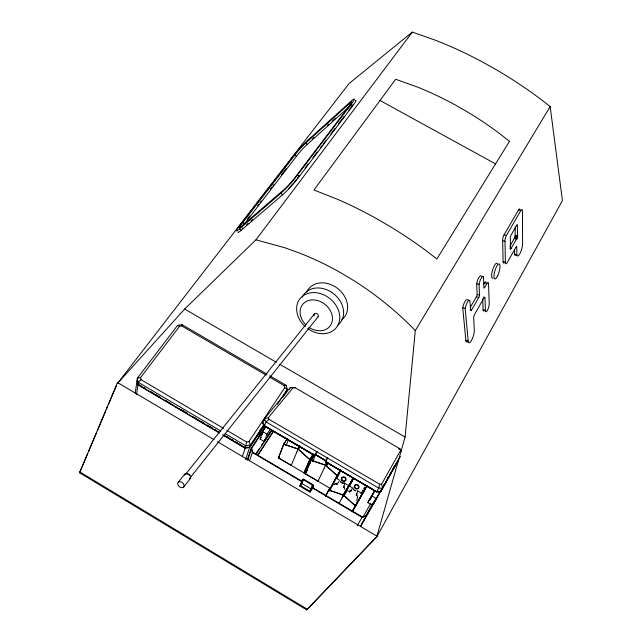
<?xml version="1.0" encoding="UTF-8"?>
<svg xmlns="http://www.w3.org/2000/svg" width="642" height="642" viewBox="0 0 642 642"><rect width="100%" height="100%" fill="white"/><g stroke="black" fill="none" stroke-linecap="round" stroke-linejoin="round"><path stroke-width="0.96" d="M217.558 441.768L377.167 536.287L306.724 609.9L79.568 472.769L117.478 382.504L214.107 439.722M509.973 246.223L515.101 236.85L515.293 226.305M517.653 236.16L517.283 224.339L510.342 236.417L510.43 249.513L517.283 237.821L517.653 236.16L515.365 235.534M550.154 106.564L562.432 200.593L376.637 537.129L405.086 437.041L415.294 330.598L550.154 106.564A206.291 92.785 31.1 0 0 494.958 68.959L483.193 62.386A206.291 92.785 31.1 0 0 447.482 45.141L435.629 40.302L412.324 32.1L349.096 83.508L117.366 383.563L117.478 382.504M135.213 393.634L136.987 380.746L137.95 384.831L136.569 394.694M137.492 380.842L138.375 384.582L141.818 386.62M219.444 432.796L137.974 384.63L138.295 382.311L137.332 378.218L177.609 325.366L182.055 324.692L267.128 374.246M138.375 384.582L141.85 386.42M269.52 377.095L284.141 385.609L284.743 387.616L248.935 441.6L246.64 442.025L245.172 448.004L222.878 434.819M401.563 451.535L399.701 448.614L295.159 387.744L293.225 387.583L268.252 417.773L269.126 419.37L379.574 484.188L378.764 488.113L376.597 491.916L325.382 461.815L327.444 457.979M177.609 325.366L179.551 326.313L181.782 325.976L182.055 324.692M345.765 490.825L347.98 487.085M344.634 484.044L343.639 487.647L343.59 486.901M357.49 491.62L356.294 495.744L356.342 494.412M242.371 456.623L245.116 448.188L249.666 447.33L264.327 425.132M245.621 459.52L249.666 447.33M245.172 448.004L249.73 447.145L250.436 445.018L263.637 425.052M247.106 460.394L251.183 448.22L265.507 426.489M247.916 459.544L251.688 448.309L262.682 431.617L267.016 434.169L264.392 441.616L260.114 439.088L262.682 431.617M249.521 460.86L252.362 452.474L251.183 448.22M259.119 434.522L260.596 430.156M262.072 434.875L262.971 432.267M285.746 393.554L286.412 391.716L283.098 396.724M313.481 453.83L309.909 459.6L304.075 472.961L278.419 457.882L283.652 444.264L287.359 438.478M291.267 465.346L278.492 457.987L283.748 444.32L287.455 438.534M286.107 445.684L288.611 439.264M300.584 485.777L303.626 479.117L313.023 484.662L309.885 491.282L300.584 485.777L303.626 479.117M356.824 500.856L357.578 496.924L356.615 493.907M363.853 488.65L364.439 487.166M297.84 448.967L298.979 446.23M291.195 465.482L296.837 452.024M299.076 446.294L298.04 449.079M296.893 451.936L299.541 445.476M309.885 491.282L313.023 484.662M79.568 472.769L87.753 453.453M88.532 451.615L96.717 432.307M97.496 430.469L105.673 411.153M106.46 409.315L107.623 406.555M108.402 404.717L116.587 385.401M283.708 444.176L298.008 448.91L309.805 459.536L303.939 472.945L310.503 462.336M301.756 481.123L302.43 479.582L301.539 481.035L252.771 452.209L251.688 448.309M329.964 488.241L305.127 473.644L310.961 460.338L314.58 454.48M299.774 486.066L302.615 480.192L299.774 486.066L310.086 492.165L310.961 490.713M318.039 481.147L305.199 473.748L311.065 460.394L314.684 454.536M311.418 460.579L313.786 455.186M315.471 455.05L312.694 461.325L313.681 459.76M310.086 492.165L312.991 486.331L311.37 489.838M312.036 489.18L313.633 486.195L311.908 485.175M312.574 488.482L313.633 486.195M336.352 477.52L337.21 475.786L325.47 465.185L326.618 462.473M317.967 481.283L324.218 468.138M332.652 485.288L337.363 475.754L325.526 465.097L326.714 462.537M324.274 468.05L326.818 462.593M326.642 466.14L327.893 463.484M325.518 496.041L328.471 490.015L343.382 495.151L355.291 505.848L366.743 485.946M325.614 496.097L340.204 470.345M335.782 478.001L329.322 491.082L332.195 486.034M336.408 477.431L337.267 475.698M336.601 478.491L340.533 470.546M336.697 478.555L340.693 470.514M316.971 451.615L314.732 455.555L264.143 425.815L262.426 422.621L264.36 418.744L290.296 387.591L293.225 387.583M262.915 422.773L264.327 426.039L314.291 455.411L315.078 454.215L325.727 460.483M264.143 425.815L266.085 421.938L269.126 419.37M289.55 389.076L290.296 387.591L295.159 387.744M343.269 495.11L345.059 491.684L342.017 498.015M338.872 503.809L342.074 497.919M343.63 496.146L353.517 477.985M349.593 486.146L353.702 478.29M315.078 454.215L325.55 460.812M314.732 455.555L316.779 451.711M325.382 461.815L327.621 457.874M360.973 493.738L363.163 489.75M352.049 511.73L355.347 505.76L343.438 495.054L328.527 489.926M352.201 511.69L366.839 486.002M362.321 493.626L355.267 506.402M366.863 485.898L352.394 511.626M362.136 494.677L366.911 486.05M381.42 489.413L379.976 491.997L376.324 491.563M383.531 485.641L384.486 483.924M388.33 477.038L387.367 478.755L388.378 477.078M390.071 473.916L391.034 472.191M367.12 486.034L325.959 461.839L376.364 491.9L380.537 492.021L398.385 459.993M400.48 456.334L380.537 492.021M268.252 417.773L264.36 418.744L266.085 421.938L378.764 488.113L382.712 488.225L381.549 484.253L400.72 450.178M365.258 516.914L372.657 503.826M376.116 498.377L372.183 505.142L367.81 502.566L374.567 490.681L371.686 495.768L376.116 498.377L366.181 515.951L362.096 516.834L312.742 487.655M392.992 468.516L394.413 466.004M360.555 526.159L376.172 498.521M377.151 496.796L378.122 495.062M379.101 493.337L380.08 491.612M382.696 487.503L373.355 504.058L376.035 499.452M383.659 485.793L384.622 484.092M360.611 526.48L398.168 460.314M362.915 517.187L370.771 503.328M370.129 499.444L372.063 496.041M373.026 494.388L373.997 492.631M385.521 482.519L389.164 476.212M353.309 478.073L348.526 486.154M367.81 502.566L371.686 495.768M306.724 609.9L377.167 536.287M369.856 499.941L372.047 496.106M348.927 485.745L353.413 477.929M353.622 478.049L343.085 496.202M470.129 307.67L476.38 296.789A2.191 0.626 -73.2 0 0 477.15 294.445L476.661 283.668A6.404 1.838 -73.4 0 1 478.78 277.657A6.404 1.838 -73.4 0 1 481.075 276.052L483.466 276.75L483.883 287.544A1.894 0.538 -73.4 0 0 484.541 287.728L486.925 283.571A3.868 1.083 -73.4 0 1 488.53 283.491L489.228 303.706A4.863 1.34 -73.1 0 1 487.438 310.303A4.863 1.34 -73.1 0 1 485.416 310.479L483.097 309.781L482.672 298.771M483.611 284.542L484.566 282.881A3.86 1.091 -73.4 0 1 486.098 282.231M467.665 341.761A7.592 2.151 -72.7 0 1 465.867 340.388L462.721 307.735A6.677 1.95 -73.1 0 1 467.36 299.726L469.775 300.456L470.771 310.038A1.822 0.522 -73 0 0 471.565 310.078L478.763 297.503A2.191 0.626 -73.2 0 0 479.526 295.151L479.068 284.374A6.404 1.83 -73.4 0 1 481.179 278.355A6.404 1.83 -73.4 0 1 483.466 276.75M352.298 511.562L362.088 494.525M357.201 525.75L362.056 517.316L366.51 516.361M516.826 254.882L516.778 246.841A1.645 0.441 -73.9 0 0 516.144 246.865L506.955 263.084A5.128 1.388 -73.8 0 1 505.39 262.305L504.989 241.344A4.004 1.107 -74 0 1 506.442 235.445L520.782 210.648A4.43 1.196 -74.4 0 1 522.452 210.953L522.58 244.658A7.889 2.087 -73.9 0 1 519.731 253.927A7.889 2.087 -73.9 0 1 516.826 254.882L514.571 254.248L514.531 249.786M504.251 262.883A5.128 1.396 -73.8 0 1 503.087 261.655L502.646 240.694A3.996 1.107 -74.1 0 1 504.09 234.803L518.463 210.03A4.422 1.204 -74.4 0 1 520.076 209.621M389.357 475.401L398.16 460.25M361.759 523.551L362.746 521.866M363.725 520.172L364.712 518.487M343.743 496.218L347.178 490.36M353.397 477.608L343.47 495.231M345.268 491.804L353.501 477.672M353.598 477.728L345.958 490.761M342.98 496.138L353.509 478.17M337.21 475.786L340.75 469.856M337.363 475.754L340.846 469.912M325.687 465.506L327.701 462.184M325.783 465.562L327.797 462.248M305.127 473.644L307.141 470.361M305.199 473.748L307.245 470.426M312.766 461.47L313.777 459.816M312.871 454.592L309.757 459.624L297.952 448.999L283.652 444.264M298.434 449.48L300.4 446.142M278.419 457.882L279.447 456.261M278.492 457.987L279.551 456.318M257.827 455.363L273.685 431.055M256.599 452.738L259.328 448.565M261.511 445.227L262.602 443.558M263.693 441.889L266.43 437.716M267.393 436.087L270.25 431.873M264.392 441.616L271.807 430.276M255.917 454.592L271.67 430.509M257.49 455.587L273.364 431.263M267.016 434.169L270.226 429.273M265.636 426.657L258.83 436.576L260.564 431.488L264.873 424.956M262.594 431.544L265.282 427.46M260.114 439.088L261.174 437.475M277.384 404.251L287.279 389.285L286.075 385.28L269.712 375.755M259.793 431.063L261.43 428.591M249.361 446.936L250.46 445.267M259.729 431.247L261.366 428.776M249.73 447.145L263.99 425.558M282.64 397.334L286.476 391.524L287.279 389.285L284.743 387.616M355.307 100.65A15.191 1.453 -48.1 0 1 353.397 104.919L298.378 177.69A15.962 1.629 -48.4 0 1 283.371 194.141L240.277 231.056A14.959 1.428 -48.7 0 1 238.07 231.955M297.535 174.929L296.644 176.133A15.97 1.597 -48.4 0 1 281.637 192.592L238.631 229.619A14.959 1.404 -48.7 0 1 239.843 225.334L293.506 155.829A14.236 1.268 -48.3 0 1 306.675 141.32L351.094 101.203A15.199 1.42 -48.1 0 1 351.776 103.426L297.535 174.929L299.268 176.486M117.366 383.563L184.663 309.035L255.941 239.827L412.324 32.1M297.366 178.243L299.164 175.868M305.159 167.947L308.152 163.983M312.951 157.651L317.14 152.106M320.735 147.347L321.939 145.766M323.135 144.185L326.128 140.221M330.927 133.881L335.116 128.336M338.711 123.585L344.112 116.459M348.903 110.119L350.099 108.538M137.974 384.63L137.011 380.554L137.332 378.218L140.542 377.616L179.551 326.313M338.96 481.548L336.681 484.541L337.588 483.691M247.306 219.171L249.746 216.009M257.667 205.721L258.887 204.132M260.106 202.551L261.326 200.97M270.467 189.093L271.686 187.512M272.906 185.931L274.126 184.35M281.445 174.849L286.316 168.517M243.551 225.005A10.665 1.019 -48.7 0 1 244.425 223.898L296.452 156.295A10.152 0.923 -48.3 0 1 307.253 144.402L350.163 105.866L348.558 104.389L305.728 143.03A10.16 0.907 -48.3 0 0 294.927 154.923L242.804 222.477A10.673 1.003 -48.7 0 0 241.857 225.944L283.411 190.104A11.387 1.14 -48.4 0 0 295.633 176.694L349.079 106.251A10.842 1.019 -48.1 0 0 348.558 104.389M183.58 487.101A3.603 2.528 38.5 0 0 181.076 481.957A3.603 2.528 38.5 0 0 177.995 485.079A3.603 2.528 38.5 0 0 183.58 487.101L190.241 478.715M190.345 477.471L317.926 316.971M352.273 488.546L349.457 492.077L351.005 491.058M178.179 482.335L184.896 473.989M185.418 474.454L314.468 313.866M262.426 422.621L264.327 420.325M264.592 439.979L265.804 438.526M140.542 377.616L141.031 379.663L138.295 382.311L220.912 431.127M312.646 138.712L314.123 137.388M327.388 125.455L328.865 124.123M332.548 120.808L335.501 118.16M246.528 224.78L248.037 223.48M251.07 220.88L252.579 219.58M334.723 484.245L336.817 483.306M334.073 484.686L335.333 483.819M348.036 491.299L351.383 490.681M343.703 483.081L344.329 482.864M344.513 482.944L342.338 483.105L340.549 481.741M246.022 447.562L247.692 447.249M284.141 385.609L286.075 385.28M379.574 484.188L381.549 484.253M356.029 490.857L354.625 490.336M255.941 239.827L284.478 247.652L298.739 252.771A245.372 180.779 36.8 0 1 340.709 272.73L354.207 280.835A245.372 180.779 36.8 0 1 415.294 330.598M518.463 210.03L520.782 210.648M515.382 235.253L517.669 235.879M515.325 235.847L517.612 236.473M515.269 236.168L517.556 236.802M515.197 236.513L517.476 237.139M515.101 236.85L517.388 237.484M514.996 237.187L517.283 237.821M514.884 237.516L517.163 238.142M504.09 234.803L506.442 235.445M514.756 237.821L517.043 238.447M514.627 238.102L516.906 238.728M514.491 238.343L516.778 238.968M514.354 238.543L516.641 239.177M502.646 240.694L504.989 241.344M509.764 248.141L511.289 248.574M503.087 261.655L505.39 262.305M484.566 282.881L486.925 283.571M476.661 283.668L479.068 284.374M477.15 294.445L479.526 295.151M483.37 296.997L484.935 297.463L485.416 310.479M476.38 296.789L478.763 297.503M469.968 309.588L471.565 310.078M462.721 307.735L465.153 308.473L468.219 341.127A7.6 2.135 -72.7 0 0 471.533 340.453A7.6 2.135 -72.7 0 0 474.286 330.253L473.676 317.573A2.913 0.827 -72.9 0 1 474.735 314.187L483.699 298.418A3.523 0.987 -73.2 0 1 484.935 297.463M465.867 340.388L468.219 341.127M325.526 465.097L311.017 460.25M325.47 465.185L310.961 460.338M341.688 482.72L342.338 483.009M355.275 490.729L353.959 489.95M379.823 100.377L495.704 163.975M184.663 309.035L276.293 362.248M279.752 364.255L405.086 437.041M398.658 448.75L400.383 449.761L401.394 451.326M181.782 325.976L266.077 375.088M315.455 454.56L326.12 460.836M315.342 454.688L325.976 460.94M265.355 426.216L313.609 454.576M368.837 487.037L375.698 491.074M304.669 449.44L264.673 425.935L263.236 423.271M306.37 450.443L314.026 454.945M327.219 462.697L374.599 490.544M335.678 477.945L339.891 480.425M344.818 483.33L353.252 488.289M357.377 490.721L362.425 493.69M141.031 379.663L223.456 428.334M226.891 430.365L246.64 442.025M303.249 479.718L312.654 485.272M225.214 433.671L245.862 445.869L250.436 445.018L248.935 441.6M143.567 387.439L145.293 388.458M151.327 392.021L153.053 393.04M155.637 394.573L159.938 397.117M165.114 400.175L166.832 401.194M168.557 402.213L170.282 403.224M180.619 409.339L187.512 413.416M193.547 416.979L195.272 417.998M201.299 421.561L203.883 423.094M207.334 425.132L212.502 428.182M214.227 429.201L215.953 430.22M226.289 436.335L228.873 437.86M231.457 439.393L233.182 440.412M235.766 441.937L237.492 442.956M239.217 443.975L240.935 444.994M243.519 446.519L245.244 447.538M143.543 387.64L145.261 388.659M150.429 391.708L159.906 397.31M165.074 400.367L173.693 405.455M175.41 406.474L177.136 407.493M178.861 408.513L187.472 413.608M193.499 417.172L204.702 423.792M207.286 425.317L212.454 428.374M214.179 429.394L219.347 432.443M224.515 435.501L233.126 440.597M235.71 442.121L237.436 443.141M239.153 444.16L245.188 447.723M137.95 384.831L219.395 432.981M222.822 435.003L245.116 448.188M252.362 452.474L301.716 481.644M312.1 487.784L362.056 517.316M301.547 483.306L310.905 488.843M305.504 489.188L308.922 491.21M79.632 471.806L307.157 609.138M242.804 222.477L244.425 223.898M239.482 228.865L241.127 230.301M280.803 193.282L282.536 194.823M294.927 154.923L296.452 156.295M305.728 143.03L307.253 144.402M350.861 104.606L352.482 106.107M353.477 489.356L354.063 489.91M340.693 481.757L341.127 482.294M343.719 486.163L344.858 489.429M399.701 448.614L400.383 449.761M306.643 292.046A22.807 18.482 38.6 0 1 337.82 288.595A22.807 18.482 38.6 0 1 341.761 319.788M184.374 475.208A3.571 2.52 38.5 0 1 188.973 474.253A3.571 2.52 38.5 0 1 189.687 479.101M185.859 474.141A2.873 2.03 38.5 0 1 186.421 473.981M187.055 473.981A2.873 2.03 38.5 0 1 187.729 474.141M188.387 474.454A2.873 2.03 38.5 0 1 189.502 475.441M190.016 477.817A2.873 2.03 38.5 0 1 189.719 478.258M305.921 324.852A17.454 14.012 38.6 0 1 309.621 300.223A17.454 14.012 38.6 0 1 332.468 319.05A17.454 14.012 38.6 0 1 308.714 327.155M305.279 326.674A23.224 18.674 38.6 0 1 308.85 293.161A23.224 18.674 38.6 0 1 339.754 318.103A23.224 18.674 38.6 0 1 307.622 328.56M353.108 104.325A10.834 1.035 -48.1 0 1 352.739 104.959M351.519 106.684A10.834 1.035 -48.1 0 1 350.701 107.744M484.164 310.864A4.863 1.348 -73.1 0 1 483.097 309.781M492.831 278.283A7.84 2.183 -73.6 0 1 492.759 269.471A7.84 2.183 -73.6 0 1 497.454 263.942M516.216 255.018A7.881 2.095 -73.9 0 1 514.571 254.248M296.572 179.319A11.387 1.164 -48.4 0 1 294.622 181.774M293.514 183.09A11.387 1.164 -48.4 0 1 288.852 188.202M242.732 228.054A10.665 1.019 -48.7 0 1 242.106 228.56M465.153 308.473A6.677 1.942 -73 0 1 469.775 300.456M302.254 297.19A23.032 18.586 38.6 0 1 333.68 293.763A23.032 18.586 38.6 0 1 337.716 325.213M314.219 315.808A2.327 1.87 38.6 0 1 315.182 313.432A2.327 1.87 38.6 0 1 318.007 314.676A2.327 1.87 38.6 0 1 317.533 317.268M509.451 141.368L436.873 259.007L427.997 252.105A240.26 125.559 33.1 0 0 390.232 226.61L377.127 218.97A240.734 125.768 33.1 0 0 337.154 199.14L313.946 190L395.673 79.263L417.452 87.055A223.48 136.305 33 0 1 454.6 104.59L466.702 111.491A223.167 136.144 33 0 1 501.346 134.924L509.451 141.368M497.381 276.317A7.848 2.167 -73.6 0 0 499.38 264.006A7.848 2.167 -73.6 0 0 494.163 273.998A7.848 2.167 -73.6 0 0 497.381 276.317M354.32 487.23A2.496 2.247 31.9 0 0 358.429 488.482A2.496 2.247 31.9 0 0 357.169 484.549A2.496 2.247 31.9 0 0 354.32 487.23M354.817 487.126A1.966 1.766 31.9 0 0 358.051 488.113A1.966 1.766 31.9 0 0 357.056 485.015A1.966 1.766 31.9 0 0 354.817 487.126M341.632 480.176A2.496 2.239 30 0 0 345.837 480.393A2.496 2.239 30 0 0 343.598 476.829A2.496 2.239 30 0 0 341.632 480.176M342.066 479.951A1.958 1.766 30 0 0 345.38 480.128A1.958 1.766 30 0 0 343.622 477.319A1.958 1.766 30 0 0 342.066 479.951"/></g></svg>
